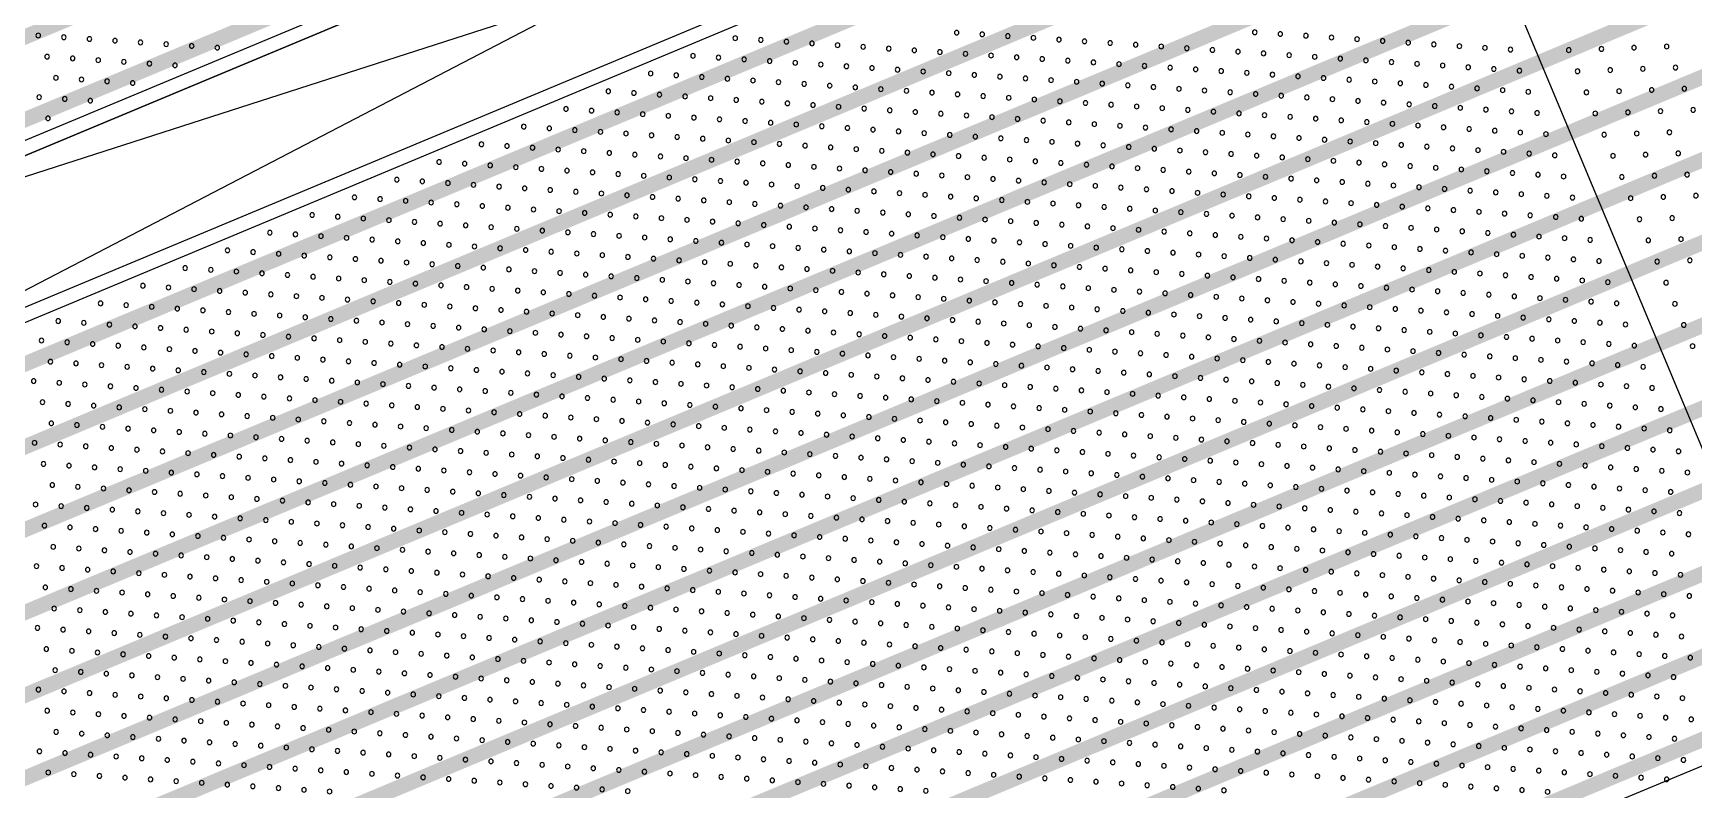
# Model space of a CAD drawing. Header units: millimetres. Extents: x 712803 to 922331, y -1382701 to -1225629.
# Drawn here: x 810836 to 813009, y -1276229 to -1275239 of the extents above; entities that cross this region are included whole.
import ezdxf

# ---------------------------------------------------------------- set-up
doc = ezdxf.new("R2010")
doc.units = ezdxf.units.MM
doc.header["$LTSCALE"] = 10
doc.header["$MEASUREMENT"] = 0
doc.linetypes.add('CENTER', pattern=[50.8, 31.75, -6.35, 6.35, -6.35])
for name, color, linetype in [('I—平顶—分格线', 8, 'Continuous'), ('I—平顶—暖通', 144, 'Continuous'), ('I—平顶—灯具', 62, 'Continuous')]:
    doc.layers.add(name, color=color, linetype=linetype)

# ---------------------------------------------------------------- blocks, each defined once
blk = doc.blocks.new('4560')
at = {"layer": 'I—平顶—分格线', "color": 1}
for centre in [(-2960, -530), (-2960, -560), (-2960, -590), (-2960, -620), (-2960, -650), (-2920, -635), (-2920, -665), (-2960, -680), (-2920, -695), (-2960, -710), (-2880, -710), (-2960, -740), (-2920, -725), (-2880, -740), (-2920, -755), (-2960, -770), (-2920, -785), (-2880, -770), (-2960, -800), (-2880, -800), (-2920, -815), (-2840, -815), (-2960, -830), (-2920, -845), (-2880, -830), (-2840, -845), (-2960, -860), (-2880, -860), (-2960, -890), (-2920, -875), (-2880, -890), (-2840, -875), (-2920, -905), (-2840, -905), (-2960, -920), (-2920, -935), (-2880, -920), (-2960, -950)]:
    blk.add_circle(centre, 3, dxfattribs=at)
blk = doc.blocks.new('30-2')
at = {"layer": 'I—平顶—分格线'}
for centre in [(-875, -64.7), (-845, -64.7), (-950, -94.7), (-920, -94.7), (-890, -94.7), (-860, -94.7), (-830, -94.7), (-1025, -124.7), (-995, -124.7), (-965, -124.7), (-935, -124.7), (-905, -124.7), (-875, -124.7), (-845, -124.7), (-815, -124.7), (-1100, -154.7), (-1070, -154.7), (-1040, -154.7), (-1010, -154.7), (-980, -154.7), (-950, -154.7), (-920, -154.7), (-890, -154.7), (-860, -154.7), (-830, -154.7), (-800, -154.7), (-1175, -184.7), (-1145, -184.7), (-1115, -184.7), (-1085, -184.7), (-1055, -184.7), (-1025, -184.7), (-995, -184.7), (-965, -184.7), (-935, -184.7), (-905, -184.7), (-875, -184.7), (-845, -184.7), (-815, -184.7), (-785, -184.7), (-1250, -214.7), (-1220, -214.7), (-1190, -214.7), (-1160, -214.7), (-1130, -214.7), (-1100, -214.7), (-1070, -214.7), (-1040, -214.7), (-1010, -214.7), (-980, -214.7), (-950, -214.7), (-920, -214.7), (-890, -214.7), (-860, -214.7), (-830, -214.7), (-800, -214.7), (-770, -214.7), (-1325, -244.7), (-1295, -244.7), (-1265, -244.7), (-1235, -244.7), (-1205, -244.7), (-1175, -244.7), (-1145, -244.7), (-1115, -244.7), (-1085, -244.7), (-1055, -244.7), (-1025, -244.7), (-995, -244.7), (-965, -244.7), (-935, -244.7), (-905, -244.7), (-875, -244.7), (-845, -244.7), (-815, -244.7), (-785, -244.7), (-755, -244.7), (-1370, -274.7), (-1340, -274.7), (-1310, -274.7), (-1280, -274.7), (-1250, -274.7), (-1220, -274.7), (-1190, -274.7), (-1160, -274.7), (-1130, -274.7), (-1100, -274.7), (-1070, -274.7), (-1040, -274.7), (-1010, -274.7), (-980, -274.7), (-950, -274.7), (-920, -274.7), (-890, -274.7), (-860, -274.7), (-830, -274.7), (-800, -274.7), (-770, -274.7), (-740, -274.7), (-1385, -304.7), (-1355, -304.7), (-1325, -304.7), (-1295, -304.7), (-1265, -304.7), (-1235, -304.7), (-1205, -304.7), (-1175, -304.7), (-1145, -304.7), (-1115, -304.7), (-1085, -304.7), (-1055, -304.7), (-1025, -304.7), (-995, -304.7), (-965, -304.7), (-935, -304.7), (-905, -304.7), (-875, -304.7), (-845, -304.7), (-815, -304.7), (-785, -304.7), (-755, -304.7), (-725, -304.7), (-1370, -334.7), (-1340, -334.7), (-1310, -334.7), (-1280, -334.7), (-1250, -334.7), (-1220, -334.7), (-1190, -334.7), (-1160, -334.7), (-1130, -334.7), (-1100, -334.7), (-1070, -334.7), (-1040, -334.7), (-1010, -334.7), (-980, -334.7), (-950, -334.7), (-920, -334.7), (-890, -334.7), (-860, -334.7), (-830, -334.7), (-800, -334.7), (-770, -334.7), (-740, -334.7), (-710, -334.7), (-1385, -364.7), (-1355, -364.7), (-1325, -364.7), (-1295, -364.7), (-1265, -364.7), (-1235, -364.7), (-1205, -364.7), (-1175, -364.7), (-1145, -364.7), (-1115, -364.7), (-1085, -364.7), (-1055, -364.7), (-1025, -364.7), (-995, -364.7), (-965, -364.7), (-935, -364.7), (-905, -364.7), (-875, -364.7), (-845, -364.7), (-815, -364.7), (-785, -364.7), (-755, -364.7), (-725, -364.7), (-695, -364.7), (-1370, -394.7), (-1340, -394.7), (-1310, -394.7), (-1280, -394.7), (-1250, -394.7), (-1220, -394.7), (-1190, -394.7), (-1160, -394.7), (-1130, -394.7), (-1100, -394.7), (-1070, -394.7), (-1040, -394.7), (-1010, -394.7), (-980, -394.7), (-950, -394.7), (-920, -394.7), (-890, -394.7), (-860, -394.7), (-830, -394.7), (-800, -394.7), (-770, -394.7), (-740, -394.7), (-710, -394.7), (-680, -394.7), (-50, -394.7), (-20, -394.7), (-1385, -424.7), (-1355, -424.7), (-1325, -424.7), (-1295, -424.7), (-1265, -424.7), (-1235, -424.7), (-1205, -424.7), (-1175, -424.7), (-1145, -424.7), (-1115, -424.7), (-1085, -424.7), (-1055, -424.7), (-1025, -424.7), (-995, -424.7), (-965, -424.7), (-935, -424.7), (-905, -424.7), (-875, -424.7), (-845, -424.7), (-815, -424.7), (-785, -424.7), (-755, -424.7), (-725, -424.7), (-695, -424.7), (-125, -424.7), (-95, -424.7), (-65, -424.7), (-35, -424.7), (-1370, -454.7), (-1340, -454.7), (-1310, -454.7), (-1280, -454.7), (-1250, -454.7), (-1220, -454.7), (-1190, -454.7), (-1160, -454.7), (-1130, -454.7), (-1100, -454.7), (-1070, -454.7), (-1040, -454.7), (-1010, -454.7), (-980, -454.7), (-950, -454.7), (-920, -454.7), (-890, -454.7), (-860, -454.7), (-830, -454.7), (-800, -454.7), (-770, -454.7), (-740, -454.7), (-710, -454.7), (-680, -454.7), (-110, -454.7), (-80, -454.7), (-50, -454.7), (-20, -454.7), (-1385, -484.7), (-1355, -484.7), (-1325, -484.7), (-1295, -484.7), (-1265, -484.7), (-1235, -484.7), (-1205, -484.7), (-1175, -484.7), (-1145, -484.7), (-1115, -484.7), (-1085, -484.7), (-1055, -484.7), (-1025, -484.7), (-995, -484.7), (-965, -484.7), (-935, -484.7), (-905, -484.7), (-875, -484.7), (-845, -484.7), (-815, -484.7), (-785, -484.7), (-755, -484.7), (-725, -484.7), (-695, -484.7), (-665, -484.7), (-95, -484.7), (-65, -484.7), (-35, -484.7), (-1370, -514.7), (-1340, -514.7), (-1310, -514.7), (-1280, -514.7), (-1250, -514.7), (-1220, -514.7), (-1190, -514.7), (-1160, -514.7), (-1130, -514.7), (-1100, -514.7), (-1070, -514.7), (-1040, -514.7), (-1010, -514.7), (-980, -514.7), (-950, -514.7), (-920, -514.7), (-890, -514.7), (-860, -514.7), (-830, -514.7), (-800, -514.7), (-770, -514.7), (-740, -514.7), (-710, -514.7), (-680, -514.7), (-650, -514.7), (-80, -514.7), (-50, -514.7), (-20, -514.7), (-1385, -544.7), (-1355, -544.7), (-1325, -544.7), (-1295, -544.7), (-1265, -544.7), (-1235, -544.7), (-1205, -544.7), (-1175, -544.7), (-1145, -544.7), (-1115, -544.7), (-1085, -544.7), (-1055, -544.7), (-1025, -544.7), (-995, -544.7), (-965, -544.7), (-935, -544.7), (-905, -544.7), (-875, -544.7), (-845, -544.7), (-815, -544.7), (-785, -544.7), (-755, -544.7), (-725, -544.7), (-695, -544.7), (-665, -544.7), (-635, -544.7), (-65, -544.7), (-35, -544.7), (-1370, -574.7), (-1340, -574.7), (-1310, -574.7), (-1280, -574.7), (-1250, -574.7), (-1220, -574.7), (-1190, -574.7), (-1160, -574.7), (-1130, -574.7), (-1100, -574.7), (-1070, -574.7), (-1040, -574.7), (-1010, -574.7), (-980, -574.7), (-950, -574.7), (-920, -574.7), (-890, -574.7), (-860, -574.7), (-830, -574.7), (-800, -574.7), (-770, -574.7), (-740, -574.7), (-710, -574.7), (-680, -574.7), (-650, -574.7), (-620, -574.7), (-50, -574.7), (-20, -574.7), (-1385, -604.7), (-1355, -604.7), (-1325, -604.7), (-1295, -604.7), (-1265, -604.7), (-1235, -604.7), (-1205, -604.7), (-1175, -604.7), (-1145, -604.7), (-1115, -604.7), (-1085, -604.7), (-1055, -604.7), (-1025, -604.7), (-995, -604.7), (-965, -604.7), (-935, -604.7), (-905, -604.7), (-875, -604.7), (-845, -604.7), (-815, -604.7), (-785, -604.7), (-755, -604.7), (-725, -604.7), (-695, -604.7), (-665, -604.7), (-635, -604.7), (-605, -604.7), (-35, -604.7), (-1370, -634.7), (-1340, -634.7), (-1310, -634.7), (-1280, -634.7), (-1250, -634.7), (-1220, -634.7), (-1190, -634.7), (-1160, -634.7), (-1130, -634.7), (-1100, -634.7), (-1070, -634.7), (-1040, -634.7), (-1010, -634.7), (-980, -634.7), (-950, -634.7), (-920, -634.7), (-890, -634.7), (-860, -634.7), (-830, -634.7), (-800, -634.7), (-770, -634.7), (-740, -634.7), (-710, -634.7), (-680, -634.7), (-650, -634.7), (-620, -634.7), (-590, -634.7), (-20, -634.7), (-1385, -664.7), (-1355, -664.7), (-1325, -664.7), (-1295, -664.7), (-1265, -664.7), (-1235, -664.7), (-1205, -664.7), (-1175, -664.7), (-1145, -664.7), (-1115, -664.7), (-1085, -664.7), (-1055, -664.7), (-1025, -664.7), (-995, -664.7), (-965, -664.7), (-935, -664.7), (-905, -664.7), (-875, -664.7), (-845, -664.7), (-815, -664.7), (-785, -664.7), (-755, -664.7), (-725, -664.7), (-695, -664.7), (-665, -664.7), (-635, -664.7), (-605, -664.7), (-575, -664.7), (-1370, -694.7), (-1340, -694.7), (-1310, -694.7), (-1280, -694.7), (-1250, -694.7), (-1220, -694.7), (-1190, -694.7), (-1160, -694.7), (-1130, -694.7), (-1100, -694.7), (-1070, -694.7), (-1040, -694.7), (-1010, -694.7), (-980, -694.7), (-950, -694.7), (-920, -694.7), (-890, -694.7), (-860, -694.7), (-830, -694.7), (-800, -694.7), (-770, -694.7), (-740, -694.7), (-710, -694.7), (-680, -694.7), (-650, -694.7), (-620, -694.7), (-590, -694.7), (-560, -694.7), (-1385, -724.7), (-1355, -724.7), (-1325, -724.7), (-1295, -724.7), (-1265, -724.7), (-1235, -724.7), (-1205, -724.7), (-1175, -724.7), (-1145, -724.7), (-1115, -724.7), (-1085, -724.7), (-1055, -724.7), (-1025, -724.7), (-995, -724.7), (-965, -724.7), (-935, -724.7), (-905, -724.7), (-875, -724.7), (-845, -724.7), (-815, -724.7), (-785, -724.7), (-755, -724.7), (-725, -724.7), (-695, -724.7), (-665, -724.7), (-635, -724.7), (-605, -724.7), (-575, -724.7), (-545, -724.7), (-1370, -754.7), (-1340, -754.7), (-1310, -754.7), (-1280, -754.7), (-1250, -754.7), (-1220, -754.7), (-1190, -754.7), (-1160, -754.7), (-1130, -754.7), (-1100, -754.7), (-1070, -754.7), (-1040, -754.7), (-1010, -754.7), (-980, -754.7), (-950, -754.7), (-920, -754.7), (-890, -754.7), (-860, -754.7), (-830, -754.7), (-800, -754.7), (-770, -754.7), (-740, -754.7), (-710, -754.7), (-680, -754.7), (-650, -754.7), (-620, -754.7), (-590, -754.7), (-560, -754.7), (-530, -754.7), (-1385, -784.7), (-1355, -784.7), (-1325, -784.7), (-1295, -784.7), (-1265, -784.7), (-1235, -784.7), (-1205, -784.7), (-1175, -784.7), (-1145, -784.7), (-1115, -784.7), (-1085, -784.7), (-1055, -784.7), (-1025, -784.7), (-995, -784.7), (-965, -784.7), (-935, -784.7), (-905, -784.7), (-875, -784.7), (-845, -784.7), (-815, -784.7), (-785, -784.7), (-755, -784.7), (-725, -784.7), (-695, -784.7), (-665, -784.7), (-635, -784.7), (-605, -784.7), (-575, -784.7), (-545, -784.7), (-1370, -814.7), (-1340, -814.7), (-1310, -814.7), (-1280, -814.7), (-1250, -814.7), (-1220, -814.7), (-1190, -814.7), (-1160, -814.7), (-1130, -814.7), (-1100, -814.7), (-1070, -814.7), (-1040, -814.7), (-1010, -814.7), (-980, -814.7), (-950, -814.7), (-920, -814.7), (-890, -814.7), (-860, -814.7), (-830, -814.7), (-800, -814.7), (-770, -814.7), (-740, -814.7), (-710, -814.7), (-680, -814.7), (-650, -814.7), (-620, -814.7), (-590, -814.7), (-560, -814.7), (-530, -814.7), (-1385, -844.7), (-1355, -844.7), (-1325, -844.7), (-1295, -844.7), (-1265, -844.7), (-1235, -844.7), (-1205, -844.7), (-1175, -844.7), (-1145, -844.7), (-1115, -844.7), (-1085, -844.7), (-1055, -844.7), (-1025, -844.7), (-995, -844.7), (-965, -844.7), (-935, -844.7), (-905, -844.7), (-875, -844.7), (-845, -844.7), (-815, -844.7), (-785, -844.7), (-755, -844.7), (-725, -844.7), (-695, -844.7), (-665, -844.7), (-635, -844.7), (-605, -844.7), (-575, -844.7), (-545, -844.7), (-515, -844.7), (-1370, -874.7), (-1340, -874.7), (-1310, -874.7), (-1280, -874.7), (-1250, -874.7), (-1220, -874.7), (-1190, -874.7), (-1160, -874.7), (-1130, -874.7), (-1100, -874.7), (-1070, -874.7), (-1040, -874.7), (-1010, -874.7), (-980, -874.7), (-950, -874.7), (-920, -874.7), (-890, -874.7), (-860, -874.7), (-830, -874.7), (-800, -874.7), (-770, -874.7), (-740, -874.7), (-710, -874.7), (-680, -874.7), (-650, -874.7), (-620, -874.7), (-590, -874.7), (-560, -874.7), (-530, -874.7), (-500, -874.7), (-1385, -904.7), (-1355, -904.7), (-1325, -904.7), (-1295, -904.7), (-1265, -904.7), (-1235, -904.7), (-1205, -904.7), (-1175, -904.7), (-1145, -904.7), (-1115, -904.7), (-1085, -904.7), (-1055, -904.7), (-1025, -904.7), (-995, -904.7), (-965, -904.7), (-935, -904.7), (-905, -904.7), (-875, -904.7), (-845, -904.7), (-815, -904.7), (-785, -904.7), (-755, -904.7), (-725, -904.7), (-695, -904.7), (-665, -904.7), (-635, -904.7), (-605, -904.7), (-575, -904.7), (-545, -904.7), (-515, -904.7), (-485, -904.7), (-1370, -934.7), (-1340, -934.7), (-1310, -934.7), (-1280, -934.7), (-1250, -934.7), (-1220, -934.7), (-1190, -934.7), (-1160, -934.7), (-1130, -934.7), (-1100, -934.7), (-1070, -934.7), (-1040, -934.7), (-1010, -934.7), (-980, -934.7), (-950, -934.7), (-920, -934.7), (-890, -934.7), (-860, -934.7), (-830, -934.7), (-800, -934.7), (-770, -934.7), (-740, -934.7), (-710, -934.7), (-680, -934.7), (-650, -934.7), (-620, -934.7), (-590, -934.7), (-560, -934.7), (-530, -934.7), (-500, -934.7), (-470, -934.7), (-1385, -964.7), (-1355, -964.7), (-1325, -964.7), (-1295, -964.7), (-1265, -964.7), (-1235, -964.7), (-1205, -964.7), (-1175, -964.7), (-1145, -964.7), (-1115, -964.7), (-1085, -964.7), (-1055, -964.7), (-1025, -964.7), (-995, -964.7), (-965, -964.7), (-935, -964.7), (-905, -964.7), (-875, -964.7), (-845, -964.7), (-815, -964.7), (-785, -964.7), (-755, -964.7), (-725, -964.7), (-695, -964.7), (-665, -964.7), (-635, -964.7), (-605, -964.7), (-575, -964.7), (-545, -964.7), (-515, -964.7), (-485, -964.7), (-455, -964.7), (-1370, -994.7), (-1340, -994.7), (-1310, -994.7), (-1280, -994.7), (-1250, -994.7), (-1220, -994.7), (-1190, -994.7), (-1160, -994.7), (-1130, -994.7), (-1100, -994.7), (-1070, -994.7), (-1040, -994.7), (-1010, -994.7), (-980, -994.7), (-950, -994.7), (-920, -994.7), (-890, -994.7), (-860, -994.7), (-830, -994.7), (-800, -994.7), (-770, -994.7), (-740, -994.7), (-710, -994.7), (-680, -994.7), (-650, -994.7), (-620, -994.7), (-590, -994.7), (-560, -994.7), (-530, -994.7), (-500, -994.7), (-470, -994.7), (-440, -994.7), (-1385, -1024.7), (-1355, -1024.7), (-1325, -1024.7), (-1295, -1024.7), (-1265, -1024.7), (-1235, -1024.7), (-1205, -1024.7), (-1175, -1024.7), (-1145, -1024.7), (-1115, -1024.7), (-1085, -1024.7), (-1055, -1024.7), (-1025, -1024.7), (-995, -1024.7), (-965, -1024.7), (-935, -1024.7), (-905, -1024.7), (-875, -1024.7), (-845, -1024.7), (-815, -1024.7), (-785, -1024.7), (-755, -1024.7), (-725, -1024.7), (-695, -1024.7), (-665, -1024.7), (-635, -1024.7), (-605, -1024.7), (-575, -1024.7), (-545, -1024.7), (-515, -1024.7), (-485, -1024.7), (-455, -1024.7), (-425, -1024.7), (-1370, -1054.7), (-1340, -1054.7), (-1310, -1054.7), (-1280, -1054.7), (-1250, -1054.7), (-1220, -1054.7), (-1190, -1054.7), (-1160, -1054.7), (-1130, -1054.7), (-1100, -1054.7), (-1070, -1054.7), (-1040, -1054.7), (-1010, -1054.7), (-980, -1054.7), (-950, -1054.7), (-920, -1054.7), (-890, -1054.7), (-860, -1054.7), (-830, -1054.7), (-800, -1054.7), (-770, -1054.7), (-740, -1054.7), (-710, -1054.7), (-680, -1054.7), (-650, -1054.7), (-620, -1054.7), (-590, -1054.7), (-560, -1054.7), (-530, -1054.7), (-500, -1054.7), (-470, -1054.7), (-440, -1054.7), (-410, -1054.7), (-1385, -1084.7), (-1355, -1084.7), (-1325, -1084.7), (-1295, -1084.7), (-1265, -1084.7), (-1235, -1084.7), (-1205, -1084.7), (-1175, -1084.7), (-1145, -1084.7), (-1115, -1084.7), (-1085, -1084.7), (-1055, -1084.7), (-1025, -1084.7), (-995, -1084.7), (-965, -1084.7), (-935, -1084.7), (-905, -1084.7), (-875, -1084.7), (-845, -1084.7), (-815, -1084.7), (-785, -1084.7), (-755, -1084.7), (-725, -1084.7), (-695, -1084.7), (-665, -1084.7), (-635, -1084.7), (-605, -1084.7), (-575, -1084.7), (-545, -1084.7), (-515, -1084.7), (-485, -1084.7), (-455, -1084.7), (-425, -1084.7), (-395, -1084.7), (-1370, -1114.7), (-1340, -1114.7), (-1310, -1114.7), (-1280, -1114.7), (-1250, -1114.7), (-1220, -1114.7), (-1190, -1114.7), (-1160, -1114.7), (-1130, -1114.7), (-1100, -1114.7), (-1070, -1114.7), (-1040, -1114.7), (-1010, -1114.7), (-980, -1114.7), (-950, -1114.7), (-920, -1114.7), (-890, -1114.7), (-860, -1114.7), (-830, -1114.7), (-800, -1114.7), (-770, -1114.7), (-740, -1114.7), (-710, -1114.7), (-680, -1114.7), (-650, -1114.7), (-620, -1114.7), (-590, -1114.7), (-560, -1114.7), (-530, -1114.7), (-500, -1114.7), (-470, -1114.7), (-440, -1114.7), (-410, -1114.7), (-380, -1114.7), (-1385, -1144.7), (-1355, -1144.7), (-1325, -1144.7), (-1295, -1144.7), (-1265, -1144.7), (-1235, -1144.7), (-1205, -1144.7), (-1175, -1144.7), (-1145, -1144.7), (-1115, -1144.7), (-1085, -1144.7), (-1055, -1144.7), (-1025, -1144.7), (-995, -1144.7), (-965, -1144.7), (-935, -1144.7), (-905, -1144.7), (-875, -1144.7), (-845, -1144.7), (-815, -1144.7), (-785, -1144.7), (-755, -1144.7), (-725, -1144.7), (-695, -1144.7), (-665, -1144.7), (-635, -1144.7), (-605, -1144.7), (-575, -1144.7), (-545, -1144.7), (-515, -1144.7), (-485, -1144.7), (-455, -1144.7), (-425, -1144.7), (-395, -1144.7), (-1370, -1174.7), (-1340, -1174.7), (-1310, -1174.7), (-1280, -1174.7), (-1250, -1174.7), (-1220, -1174.7), (-1190, -1174.7), (-1160, -1174.7), (-1130, -1174.7), (-1100, -1174.7), (-1070, -1174.7), (-1040, -1174.7), (-1010, -1174.7), (-980, -1174.7), (-950, -1174.7), (-920, -1174.7), (-890, -1174.7), (-860, -1174.7), (-830, -1174.7), (-800, -1174.7), (-770, -1174.7), (-740, -1174.7), (-710, -1174.7), (-680, -1174.7), (-650, -1174.7), (-620, -1174.7), (-590, -1174.7), (-560, -1174.7), (-530, -1174.7), (-500, -1174.7), (-470, -1174.7), (-440, -1174.7), (-410, -1174.7), (-380, -1174.7), (-1385, -1204.7), (-1355, -1204.7), (-1325, -1204.7), (-1295, -1204.7), (-1265, -1204.7), (-1235, -1204.7), (-1205, -1204.7), (-1175, -1204.7), (-1145, -1204.7), (-1115, -1204.7), (-1085, -1204.7), (-1055, -1204.7), (-1025, -1204.7), (-995, -1204.7), (-965, -1204.7), (-935, -1204.7), (-905, -1204.7), (-875, -1204.7), (-845, -1204.7), (-815, -1204.7), (-785, -1204.7), (-755, -1204.7), (-725, -1204.7), (-695, -1204.7), (-665, -1204.7), (-635, -1204.7), (-605, -1204.7), (-575, -1204.7), (-545, -1204.7), (-515, -1204.7), (-485, -1204.7), (-455, -1204.7), (-425, -1204.7), (-395, -1204.7), (-365, -1204.7), (-1370, -1234.7), (-1340, -1234.7), (-1310, -1234.7), (-1280, -1234.7), (-1250, -1234.7), (-1220, -1234.7), (-1190, -1234.7), (-1160, -1234.7), (-1130, -1234.7), (-1100, -1234.7), (-1070, -1234.7), (-1040, -1234.7), (-1010, -1234.7), (-980, -1234.7), (-950, -1234.7), (-920, -1234.7), (-890, -1234.7), (-860, -1234.7), (-830, -1234.7), (-800, -1234.7), (-770, -1234.7), (-740, -1234.7), (-710, -1234.7), (-680, -1234.7), (-650, -1234.7), (-620, -1234.7), (-590, -1234.7), (-560, -1234.7), (-530, -1234.7), (-500, -1234.7), (-470, -1234.7), (-440, -1234.7), (-410, -1234.7), (-380, -1234.7), (-350, -1234.7), (-1385, -1264.7), (-1355, -1264.7), (-1325, -1264.7), (-1295, -1264.7), (-1265, -1264.7), (-1235, -1264.7), (-1205, -1264.7), (-1175, -1264.7), (-1145, -1264.7), (-1115, -1264.7), (-1085, -1264.7), (-1055, -1264.7), (-1025, -1264.7), (-995, -1264.7), (-965, -1264.7), (-935, -1264.7), (-905, -1264.7), (-875, -1264.7), (-845, -1264.7), (-815, -1264.7), (-785, -1264.7), (-755, -1264.7), (-725, -1264.7), (-695, -1264.7), (-665, -1264.7), (-635, -1264.7), (-605, -1264.7), (-575, -1264.7), (-545, -1264.7), (-515, -1264.7), (-485, -1264.7), (-455, -1264.7), (-425, -1264.7), (-395, -1264.7), (-365, -1264.7), (-335, -1264.7), (-1370, -1294.7), (-1340, -1294.7), (-1310, -1294.7), (-1280, -1294.7), (-1250, -1294.7), (-1220, -1294.7), (-1190, -1294.7), (-1160, -1294.7), (-1130, -1294.7), (-1100, -1294.7), (-1070, -1294.7), (-1040, -1294.7), (-1010, -1294.7), (-980, -1294.7), (-950, -1294.7), (-920, -1294.7), (-890, -1294.7), (-860, -1294.7), (-830, -1294.7), (-800, -1294.7), (-770, -1294.7), (-740, -1294.7), (-710, -1294.7), (-680, -1294.7), (-650, -1294.7), (-620, -1294.7), (-590, -1294.7), (-560, -1294.7), (-530, -1294.7), (-500, -1294.7), (-470, -1294.7), (-440, -1294.7), (-410, -1294.7), (-380, -1294.7), (-350, -1294.7), (-320, -1294.7), (-1355, -1324.7), (-1325, -1324.7), (-1295, -1324.7), (-1265, -1324.7), (-1235, -1324.7), (-1205, -1324.7), (-1175, -1324.7), (-1145, -1324.7), (-1115, -1324.7), (-1085, -1324.7), (-1055, -1324.7), (-1025, -1324.7), (-995, -1324.7), (-965, -1324.7), (-935, -1324.7), (-905, -1324.7), (-875, -1324.7), (-845, -1324.7), (-815, -1324.7), (-785, -1324.7), (-755, -1324.7), (-725, -1324.7), (-695, -1324.7), (-665, -1324.7), (-635, -1324.7), (-605, -1324.7), (-575, -1324.7), (-545, -1324.7), (-515, -1324.7), (-485, -1324.7), (-455, -1324.7), (-425, -1324.7), (-395, -1324.7), (-365, -1324.7), (-335, -1324.7), (-305, -1324.7), (-1340, -1354.7), (-1310, -1354.7), (-1280, -1354.7), (-1250, -1354.7), (-1220, -1354.7), (-1190, -1354.7), (-1160, -1354.7), (-1130, -1354.7), (-1100, -1354.7), (-1070, -1354.7), (-1040, -1354.7), (-1010, -1354.7), (-980, -1354.7), (-950, -1354.7), (-920, -1354.7), (-890, -1354.7), (-860, -1354.7), (-830, -1354.7), (-800, -1354.7), (-770, -1354.7), (-740, -1354.7), (-710, -1354.7), (-680, -1354.7), (-650, -1354.7), (-620, -1354.7), (-590, -1354.7), (-560, -1354.7), (-530, -1354.7), (-500, -1354.7), (-470, -1354.7), (-440, -1354.7), (-410, -1354.7), (-380, -1354.7), (-350, -1354.7), (-320, -1354.7), (-290, -1354.7), (-1325, -1384.7), (-1295, -1384.7), (-1265, -1384.7), (-1235, -1384.7), (-1205, -1384.7), (-1175, -1384.7), (-1145, -1384.7), (-1115, -1384.7), (-1085, -1384.7), (-1055, -1384.7), (-1025, -1384.7), (-995, -1384.7), (-965, -1384.7), (-935, -1384.7), (-905, -1384.7), (-875, -1384.7), (-845, -1384.7), (-815, -1384.7), (-785, -1384.7), (-755, -1384.7), (-725, -1384.7), (-695, -1384.7), (-665, -1384.7), (-635, -1384.7), (-605, -1384.7), (-575, -1384.7), (-545, -1384.7), (-515, -1384.7), (-485, -1384.7), (-455, -1384.7), (-425, -1384.7), (-395, -1384.7), (-365, -1384.7), (-335, -1384.7), (-305, -1384.7), (-275, -1384.7), (-1310, -1414.7), (-1280, -1414.7), (-1250, -1414.7), (-1220, -1414.7), (-1190, -1414.7), (-1160, -1414.7), (-1130, -1414.7), (-1100, -1414.7), (-1070, -1414.7), (-1040, -1414.7), (-1010, -1414.7), (-980, -1414.7), (-950, -1414.7), (-920, -1414.7), (-890, -1414.7), (-860, -1414.7), (-830, -1414.7), (-800, -1414.7), (-770, -1414.7), (-740, -1414.7), (-710, -1414.7), (-680, -1414.7), (-650, -1414.7), (-620, -1414.7), (-590, -1414.7), (-560, -1414.7), (-530, -1414.7), (-500, -1414.7), (-470, -1414.7), (-440, -1414.7), (-410, -1414.7), (-380, -1414.7), (-350, -1414.7), (-320, -1414.7), (-290, -1414.7), (-260, -1414.7), (-1295, -1444.7), (-1265, -1444.7), (-1235, -1444.7), (-1205, -1444.7), (-1175, -1444.7), (-1145, -1444.7), (-1115, -1444.7), (-1085, -1444.7), (-1055, -1444.7), (-1025, -1444.7), (-995, -1444.7), (-965, -1444.7), (-935, -1444.7), (-905, -1444.7), (-875, -1444.7), (-845, -1444.7), (-815, -1444.7), (-785, -1444.7), (-755, -1444.7), (-725, -1444.7), (-695, -1444.7), (-665, -1444.7), (-635, -1444.7), (-605, -1444.7), (-575, -1444.7), (-545, -1444.7), (-515, -1444.7), (-485, -1444.7), (-455, -1444.7), (-425, -1444.7), (-395, -1444.7), (-365, -1444.7), (-335, -1444.7), (-305, -1444.7), (-275, -1444.7), (-245, -1444.7), (-1280, -1474.7), (-1250, -1474.7), (-1220, -1474.7), (-1190, -1474.7), (-1160, -1474.7), (-1130, -1474.7), (-1100, -1474.7), (-1070, -1474.7), (-1040, -1474.7), (-1010, -1474.7), (-980, -1474.7), (-950, -1474.7), (-920, -1474.7), (-890, -1474.7), (-860, -1474.7), (-830, -1474.7), (-800, -1474.7), (-770, -1474.7), (-740, -1474.7), (-710, -1474.7), (-680, -1474.7), (-650, -1474.7), (-620, -1474.7), (-590, -1474.7), (-560, -1474.7), (-530, -1474.7), (-500, -1474.7), (-470, -1474.7), (-440, -1474.7), (-410, -1474.7), (-380, -1474.7), (-350, -1474.7), (-320, -1474.7), (-290, -1474.7), (-260, -1474.7), (-230, -1474.7), (-1265, -1504.7), (-1235, -1504.7), (-1205, -1504.7), (-1175, -1504.7), (-1145, -1504.7), (-1115, -1504.7), (-1085, -1504.7), (-1055, -1504.7), (-1025, -1504.7), (-995, -1504.7), (-965, -1504.7), (-935, -1504.7), (-905, -1504.7), (-875, -1504.7), (-845, -1504.7), (-815, -1504.7), (-785, -1504.7), (-755, -1504.7), (-725, -1504.7), (-695, -1504.7), (-665, -1504.7), (-635, -1504.7), (-605, -1504.7), (-575, -1504.7), (-545, -1504.7), (-515, -1504.7), (-485, -1504.7), (-455, -1504.7), (-425, -1504.7), (-395, -1504.7), (-365, -1504.7), (-335, -1504.7), (-305, -1504.7), (-275, -1504.7), (-245, -1504.7), (-1280, -1534.7), (-1250, -1534.7), (-1220, -1534.7), (-1190, -1534.7), (-1160, -1534.7), (-1130, -1534.7), (-1100, -1534.7), (-1070, -1534.7), (-1040, -1534.7), (-1010, -1534.7), (-980, -1534.7), (-950, -1534.7), (-920, -1534.7), (-890, -1534.7), (-860, -1534.7), (-830, -1534.7), (-800, -1534.7), (-770, -1534.7), (-740, -1534.7), (-710, -1534.7), (-680, -1534.7), (-650, -1534.7), (-620, -1534.7), (-590, -1534.7), (-560, -1534.7), (-530, -1534.7), (-500, -1534.7), (-470, -1534.7), (-440, -1534.7), (-410, -1534.7), (-380, -1534.7), (-350, -1534.7), (-320, -1534.7), (-290, -1534.7), (-260, -1534.7), (-230, -1534.7), (-1265, -1564.7), (-1235, -1564.7), (-1205, -1564.7), (-1175, -1564.7), (-1145, -1564.7), (-1115, -1564.7), (-1085, -1564.7), (-1055, -1564.7), (-1025, -1564.7), (-995, -1564.7), (-965, -1564.7), (-935, -1564.7), (-905, -1564.7), (-875, -1564.7), (-845, -1564.7), (-815, -1564.7), (-785, -1564.7), (-755, -1564.7), (-725, -1564.7), (-695, -1564.7), (-665, -1564.7), (-635, -1564.7), (-605, -1564.7), (-575, -1564.7), (-545, -1564.7), (-515, -1564.7), (-485, -1564.7), (-455, -1564.7), (-425, -1564.7), (-395, -1564.7), (-365, -1564.7), (-335, -1564.7), (-305, -1564.7), (-275, -1564.7), (-245, -1564.7), (-215, -1564.7), (-1250, -1594.7), (-1220, -1594.7), (-1190, -1594.7), (-1160, -1594.7), (-1130, -1594.7), (-1100, -1594.7), (-1070, -1594.7), (-1040, -1594.7), (-1010, -1594.7), (-980, -1594.7), (-950, -1594.7), (-920, -1594.7), (-890, -1594.7), (-860, -1594.7), (-830, -1594.7), (-800, -1594.7), (-770, -1594.7), (-740, -1594.7), (-710, -1594.7), (-680, -1594.7), (-650, -1594.7), (-620, -1594.7), (-590, -1594.7), (-560, -1594.7), (-530, -1594.7), (-500, -1594.7), (-470, -1594.7), (-440, -1594.7), (-410, -1594.7), (-380, -1594.7), (-350, -1594.7), (-320, -1594.7), (-290, -1594.7), (-260, -1594.7), (-230, -1594.7), (-200, -1594.7), (-1235, -1624.7), (-1205, -1624.7), (-1175, -1624.7), (-1145, -1624.7), (-1115, -1624.7), (-1085, -1624.7), (-1055, -1624.7), (-1025, -1624.7), (-995, -1624.7), (-965, -1624.7), (-935, -1624.7), (-905, -1624.7), (-875, -1624.7), (-845, -1624.7), (-815, -1624.7), (-785, -1624.7), (-755, -1624.7), (-725, -1624.7), (-695, -1624.7), (-665, -1624.7), (-635, -1624.7), (-605, -1624.7), (-575, -1624.7), (-545, -1624.7), (-515, -1624.7), (-485, -1624.7), (-455, -1624.7), (-425, -1624.7), (-395, -1624.7), (-365, -1624.7), (-335, -1624.7), (-305, -1624.7), (-275, -1624.7), (-245, -1624.7), (-215, -1624.7), (-185, -1624.7), (-1220, -1654.7), (-1190, -1654.7), (-1160, -1654.7), (-1130, -1654.7), (-1100, -1654.7), (-1070, -1654.7), (-1040, -1654.7), (-1010, -1654.7), (-980, -1654.7), (-950, -1654.7), (-920, -1654.7), (-890, -1654.7), (-860, -1654.7), (-830, -1654.7), (-800, -1654.7), (-770, -1654.7), (-740, -1654.7), (-710, -1654.7), (-680, -1654.7), (-650, -1654.7), (-620, -1654.7), (-590, -1654.7), (-560, -1654.7), (-530, -1654.7), (-500, -1654.7), (-470, -1654.7), (-440, -1654.7), (-410, -1654.7), (-380, -1654.7), (-350, -1654.7), (-320, -1654.7), (-290, -1654.7), (-260, -1654.7), (-230, -1654.7), (-200, -1654.7), (-170, -1654.7), (-1205, -1684.7), (-1175, -1684.7), (-1145, -1684.7), (-1115, -1684.7), (-1085, -1684.7), (-1055, -1684.7), (-1025, -1684.7), (-995, -1684.7), (-965, -1684.7), (-935, -1684.7), (-905, -1684.7), (-875, -1684.7), (-845, -1684.7), (-815, -1684.7), (-785, -1684.7), (-755, -1684.7), (-725, -1684.7), (-695, -1684.7), (-665, -1684.7), (-635, -1684.7), (-605, -1684.7), (-575, -1684.7), (-545, -1684.7), (-515, -1684.7), (-485, -1684.7), (-455, -1684.7), (-425, -1684.7), (-395, -1684.7), (-365, -1684.7), (-335, -1684.7), (-305, -1684.7), (-275, -1684.7), (-245, -1684.7), (-215, -1684.7), (-185, -1684.7), (-155, -1684.7), (-1190, -1714.7), (-1160, -1714.7), (-1130, -1714.7), (-1100, -1714.7), (-1070, -1714.7), (-1040, -1714.7), (-1010, -1714.7), (-980, -1714.7), (-950, -1714.7), (-920, -1714.7), (-890, -1714.7), (-860, -1714.7), (-830, -1714.7), (-800, -1714.7), (-770, -1714.7), (-740, -1714.7), (-710, -1714.7), (-680, -1714.7), (-650, -1714.7), (-620, -1714.7), (-590, -1714.7), (-560, -1714.7), (-530, -1714.7), (-500, -1714.7), (-470, -1714.7), (-440, -1714.7), (-410, -1714.7), (-380, -1714.7), (-350, -1714.7), (-320, -1714.7), (-290, -1714.7), (-260, -1714.7), (-230, -1714.7), (-200, -1714.7), (-170, -1714.7), (-140, -1714.7), (-1175, -1744.7), (-1145, -1744.7), (-1115, -1744.7), (-1085, -1744.7), (-1055, -1744.7), (-1025, -1744.7), (-995, -1744.7), (-965, -1744.7), (-935, -1744.7), (-905, -1744.7), (-875, -1744.7), (-845, -1744.7), (-815, -1744.7), (-785, -1744.7), (-755, -1744.7), (-725, -1744.7), (-695, -1744.7), (-665, -1744.7), (-635, -1744.7), (-605, -1744.7), (-575, -1744.7), (-545, -1744.7), (-515, -1744.7), (-485, -1744.7), (-455, -1744.7), (-425, -1744.7), (-395, -1744.7), (-365, -1744.7), (-335, -1744.7), (-305, -1744.7), (-275, -1744.7), (-245, -1744.7), (-215, -1744.7), (-185, -1744.7), (-155, -1744.7), (-125, -1744.7), (-1160, -1774.7), (-1130, -1774.7), (-1100, -1774.7), (-1070, -1774.7), (-1040, -1774.7), (-1010, -1774.7), (-980, -1774.7), (-950, -1774.7), (-920, -1774.7), (-890, -1774.7), (-860, -1774.7), (-830, -1774.7), (-800, -1774.7), (-770, -1774.7), (-740, -1774.7), (-710, -1774.7), (-680, -1774.7), (-650, -1774.7), (-620, -1774.7), (-590, -1774.7), (-560, -1774.7), (-530, -1774.7), (-500, -1774.7), (-470, -1774.7), (-440, -1774.7), (-410, -1774.7), (-380, -1774.7), (-350, -1774.7), (-320, -1774.7), (-290, -1774.7), (-260, -1774.7), (-230, -1774.7), (-200, -1774.7), (-170, -1774.7), (-140, -1774.7), (-110, -1774.7), (-1145, -1804.7), (-1115, -1804.7), (-1085, -1804.7), (-1055, -1804.7), (-1025, -1804.7), (-995, -1804.7), (-965, -1804.7), (-935, -1804.7), (-905, -1804.7), (-875, -1804.7), (-845, -1804.7), (-815, -1804.7), (-785, -1804.7), (-755, -1804.7), (-725, -1804.7), (-695, -1804.7), (-665, -1804.7), (-635, -1804.7), (-605, -1804.7), (-575, -1804.7), (-545, -1804.7), (-515, -1804.7), (-485, -1804.7), (-455, -1804.7), (-425, -1804.7), (-395, -1804.7), (-365, -1804.7), (-335, -1804.7), (-305, -1804.7), (-275, -1804.7), (-245, -1804.7), (-215, -1804.7), (-185, -1804.7), (-155, -1804.7), (-125, -1804.7), (-95, -1804.7), (-1130, -1834.7), (-1100, -1834.7), (-1070, -1834.7), (-1040, -1834.7), (-1010, -1834.7), (-980, -1834.7), (-950, -1834.7), (-920, -1834.7), (-890, -1834.7), (-860, -1834.7), (-830, -1834.7), (-800, -1834.7), (-770, -1834.7), (-740, -1834.7), (-710, -1834.7), (-680, -1834.7), (-650, -1834.7), (-620, -1834.7), (-590, -1834.7), (-560, -1834.7), (-530, -1834.7), (-500, -1834.7), (-470, -1834.7), (-440, -1834.7), (-410, -1834.7), (-380, -1834.7), (-350, -1834.7), (-320, -1834.7), (-290, -1834.7), (-260, -1834.7), (-230, -1834.7), (-200, -1834.7), (-170, -1834.7), (-140, -1834.7), (-110, -1834.7), (-80, -1834.7), (-1115, -1864.7), (-1085, -1864.7), (-1055, -1864.7), (-1025, -1864.7), (-995, -1864.7), (-965, -1864.7), (-935, -1864.7), (-905, -1864.7), (-875, -1864.7), (-845, -1864.7), (-815, -1864.7), (-785, -1864.7), (-755, -1864.7), (-725, -1864.7), (-695, -1864.7), (-665, -1864.7), (-635, -1864.7), (-605, -1864.7), (-575, -1864.7), (-545, -1864.7), (-515, -1864.7), (-485, -1864.7), (-455, -1864.7), (-425, -1864.7), (-395, -1864.7), (-365, -1864.7), (-335, -1864.7), (-305, -1864.7), (-275, -1864.7), (-245, -1864.7), (-215, -1864.7), (-185, -1864.7), (-155, -1864.7), (-125, -1864.7), (-95, -1864.7), (-65, -1864.7), (-1130, -1894.7), (-1100, -1894.7), (-1070, -1894.7), (-1040, -1894.7), (-1010, -1894.7), (-980, -1894.7), (-950, -1894.7), (-920, -1894.7), (-890, -1894.7), (-860, -1894.7), (-830, -1894.7), (-800, -1894.7), (-770, -1894.7), (-740, -1894.7), (-710, -1894.7), (-680, -1894.7), (-650, -1894.7), (-620, -1894.7), (-590, -1894.7), (-560, -1894.7), (-530, -1894.7), (-500, -1894.7), (-470, -1894.7), (-440, -1894.7), (-410, -1894.7), (-380, -1894.7), (-350, -1894.7), (-320, -1894.7), (-290, -1894.7), (-260, -1894.7), (-230, -1894.7), (-200, -1894.7), (-170, -1894.7), (-140, -1894.7), (-110, -1894.7), (-80, -1894.7), (-1115, -1924.7), (-1085, -1924.7), (-1055, -1924.7), (-1025, -1924.7), (-995, -1924.7), (-965, -1924.7), (-935, -1924.7), (-905, -1924.7), (-875, -1924.7), (-845, -1924.7), (-815, -1924.7), (-785, -1924.7), (-755, -1924.7), (-725, -1924.7), (-695, -1924.7), (-665, -1924.7), (-635, -1924.7), (-605, -1924.7), (-575, -1924.7), (-545, -1924.7), (-515, -1924.7), (-485, -1924.7), (-455, -1924.7), (-425, -1924.7), (-395, -1924.7), (-365, -1924.7), (-335, -1924.7), (-305, -1924.7), (-275, -1924.7), (-245, -1924.7), (-215, -1924.7), (-185, -1924.7), (-155, -1924.7), (-125, -1924.7), (-95, -1924.7), (-65, -1924.7), (-1100, -1954.7), (-1070, -1954.7), (-1040, -1954.7), (-1010, -1954.7), (-980, -1954.7), (-950, -1954.7), (-920, -1954.7), (-890, -1954.7), (-860, -1954.7), (-830, -1954.7), (-800, -1954.7), (-770, -1954.7), (-740, -1954.7), (-710, -1954.7), (-680, -1954.7), (-650, -1954.7), (-620, -1954.7), (-590, -1954.7), (-560, -1954.7), (-530, -1954.7), (-500, -1954.7), (-470, -1954.7), (-440, -1954.7), (-410, -1954.7), (-380, -1954.7), (-350, -1954.7), (-320, -1954.7), (-290, -1954.7), (-260, -1954.7), (-230, -1954.7), (-200, -1954.7), (-170, -1954.7), (-140, -1954.7), (-110, -1954.7), (-80, -1954.7), (-50, -1954.7), (-1085, -1984.7), (-1055, -1984.7), (-1025, -1984.7), (-995, -1984.7), (-965, -1984.7), (-935, -1984.7), (-905, -1984.7), (-875, -1984.7), (-845, -1984.7), (-815, -1984.7), (-785, -1984.7), (-755, -1984.7), (-725, -1984.7), (-695, -1984.7), (-665, -1984.7), (-635, -1984.7), (-605, -1984.7), (-575, -1984.7), (-545, -1984.7), (-515, -1984.7), (-485, -1984.7), (-455, -1984.7), (-425, -1984.7), (-395, -1984.7), (-365, -1984.7), (-335, -1984.7), (-305, -1984.7), (-275, -1984.7), (-245, -1984.7), (-215, -1984.7), (-185, -1984.7), (-155, -1984.7), (-125, -1984.7), (-95, -1984.7), (-65, -1984.7), (-35, -1984.7), (-1070, -2014.7), (-1040, -2014.7), (-1010, -2014.7), (-980, -2014.7), (-950, -2014.7), (-920, -2014.7), (-890, -2014.7), (-860, -2014.7), (-830, -2014.7), (-800, -2014.7), (-770, -2014.7), (-740, -2014.7), (-710, -2014.7), (-680, -2014.7), (-650, -2014.7), (-620, -2014.7), (-590, -2014.7), (-560, -2014.7), (-530, -2014.7), (-500, -2014.7), (-470, -2014.7), (-440, -2014.7), (-410, -2014.7), (-380, -2014.7), (-350, -2014.7), (-320, -2014.7), (-290, -2014.7), (-260, -2014.7), (-230, -2014.7), (-200, -2014.7), (-170, -2014.7), (-140, -2014.7), (-110, -2014.7), (-80, -2014.7), (-50, -2014.7), (-20, -2014.7), (-1055, -2044.7), (-1025, -2044.7), (-995, -2044.7), (-965, -2044.7), (-935, -2044.7), (-905, -2044.7), (-875, -2044.7), (-845, -2044.7), (-815, -2044.7), (-785, -2044.7), (-755, -2044.7), (-725, -2044.7), (-695, -2044.7), (-665, -2044.7), (-635, -2044.7), (-605, -2044.7), (-575, -2044.7), (-545, -2044.7), (-515, -2044.7), (-485, -2044.7), (-455, -2044.7), (-425, -2044.7), (-395, -2044.7), (-365, -2044.7), (-335, -2044.7), (-305, -2044.7), (-275, -2044.7), (-245, -2044.7), (-215, -2044.7), (-185, -2044.7), (-155, -2044.7), (-125, -2044.7), (-95, -2044.7), (-65, -2044.7), (-35, -2044.7), (-1040, -2074.7), (-1010, -2074.7), (-980, -2074.7), (-950, -2074.7), (-920, -2074.7), (-890, -2074.7), (-860, -2074.7), (-830, -2074.7), (-800, -2074.7), (-770, -2074.7), (-740, -2074.7), (-710, -2074.7), (-680, -2074.7), (-650, -2074.7), (-620, -2074.7), (-590, -2074.7), (-560, -2074.7), (-530, -2074.7), (-500, -2074.7), (-470, -2074.7), (-440, -2074.7), (-410, -2074.7), (-380, -2074.7), (-350, -2074.7), (-320, -2074.7), (-290, -2074.7), (-260, -2074.7), (-230, -2074.7), (-200, -2074.7), (-170, -2074.7), (-140, -2074.7), (-110, -2074.7), (-80, -2074.7), (-1025, -2104.7), (-995, -2104.7), (-965, -2104.7), (-935, -2104.7), (-905, -2104.7), (-875, -2104.7), (-845, -2104.7), (-815, -2104.7), (-785, -2104.7), (-755, -2104.7), (-725, -2104.7), (-695, -2104.7), (-665, -2104.7), (-635, -2104.7), (-605, -2104.7), (-575, -2104.7), (-545, -2104.7), (-515, -2104.7), (-485, -2104.7), (-455, -2104.7), (-425, -2104.7), (-395, -2104.7), (-365, -2104.7), (-335, -2104.7), (-305, -2104.7), (-275, -2104.7), (-245, -2104.7), (-215, -2104.7), (-185, -2104.7), (-155, -2104.7), (-1010, -2134.7), (-980, -2134.7), (-950, -2134.7), (-920, -2134.7), (-890, -2134.7), (-860, -2134.7), (-830, -2134.7), (-800, -2134.7), (-770, -2134.7), (-740, -2134.7), (-710, -2134.7), (-680, -2134.7), (-650, -2134.7), (-620, -2134.7), (-590, -2134.7), (-560, -2134.7), (-530, -2134.7), (-500, -2134.7), (-470, -2134.7), (-440, -2134.7), (-410, -2134.7), (-380, -2134.7), (-350, -2134.7), (-320, -2134.7), (-290, -2134.7), (-260, -2134.7), (-230, -2134.7), (-995, -2164.7), (-965, -2164.7), (-935, -2164.7), (-905, -2164.7), (-875, -2164.7), (-845, -2164.7), (-815, -2164.7), (-785, -2164.7), (-755, -2164.7), (-725, -2164.7), (-695, -2164.7), (-665, -2164.7), (-635, -2164.7), (-605, -2164.7), (-575, -2164.7), (-545, -2164.7), (-515, -2164.7), (-485, -2164.7), (-455, -2164.7), (-425, -2164.7), (-395, -2164.7), (-365, -2164.7), (-335, -2164.7), (-305, -2164.7), (-980, -2194.7), (-950, -2194.7), (-920, -2194.7), (-890, -2194.7), (-860, -2194.7), (-830, -2194.7), (-800, -2194.7), (-770, -2194.7), (-740, -2194.7), (-710, -2194.7), (-680, -2194.7), (-650, -2194.7), (-620, -2194.7), (-590, -2194.7), (-560, -2194.7), (-530, -2194.7), (-500, -2194.7), (-470, -2194.7), (-440, -2194.7), (-410, -2194.7), (-380, -2194.7)]:
    blk.add_circle(centre, 3, dxfattribs=at)
blk = doc.blocks.new('*U327')
for p, q in [((-629.7, 85.33), (225.42, 85.33)), ((-629.7, 0), (-629.7, 85.33)), ((225.42, 85.33), (225.42, 0)), ((218.31, 78.22), (-622.59, 78.22)), ((-622.59, 78.22), (218.31, 78.22)), ((-622.59, 7.11), (-622.59, 78.22)), ((218.31, 78.22), (-622.59, 7.11)), ((-622.59, 78.22), (218.31, 7.11)), ((218.31, 78.22), (218.31, 7.11)), ((225.42, 0), (-629.7, 0)), ((218.31, 7.11), (-622.59, 7.11))]:
    blk.add_line(p, q)
blk = doc.blocks.new('P1-T2')
at = {"layer": 'I—平顶—分格线'}
for points in [[(-2809.9, -23.6), (-2863, -22432.8)], [(-5690.8, -20224.7), (-10.8, -20224.7)]]:
    blk.add_lwpolyline(points, dxfattribs=at)
at = {"layer": 'I—平顶—灯具', "linetype": 'CENTER', "ltscale": 0.01, "const_width": 20}
for points in [[(-4585, -20), (-4585, -22429.3)], [(-4485, -20), (-4485, -22429.3)], [(-4190, -20), (-4190, -22429.3)], [(-4090, -20), (-4090, -22429.3)], [(-3990, -20), (-3990, -22429.3)], [(-3890, -20), (-3890, -22429.3)], [(-3790, -20), (-3790, -22429.3)], [(-3690, -20), (-3690, -22429.3)], [(-3590, -20), (-3590, -22429.3)], [(-3490, -20), (-3490, -22429.3)], [(-3390, -20), (-3390, -22429.3)], [(-3290, -20), (-3290, -22429.3)], [(-3190, -20), (-3190, -22429.3)], [(-3090, -20), (-3090, -22429.3)], [(-2990, -20), (-2990, -22429.3)], [(-2890, -20), (-2890, -22429.3)]]:
    blk.add_lwpolyline(points, dxfattribs=at)
at = {"layer": 'I—平顶—分格线'}
for name, p, xscale, rotation in [('4560', (-2840, -17224.6), -0.9999999999999996, 270), ('30-2', (-4455, -22449.3), -1, 180), ('30-2', (-2840, -22449.3), -1, 180)]:
    blk.add_blockref(name, p, dxfattribs=dict(at, xscale=xscale, rotation=rotation))
at = {"layer": 'I—平顶—暖通', "xscale": 2.578178684655874, "yscale": 2.578178684655874, "zscale": 2.578178684655874, "rotation": 90}
blk.add_blockref('*U327', (-4240, -20805.8), dxfattribs=at)

msp = doc.modelspace()

# ---------------------------------------------------------------- block references
at = {"rotation": 292.6891305224073}
msp.add_blockref('P1-T2', (832929.7, -1270972.1, 0), dxfattribs=at)

doc.saveas('drawing.dxf')
